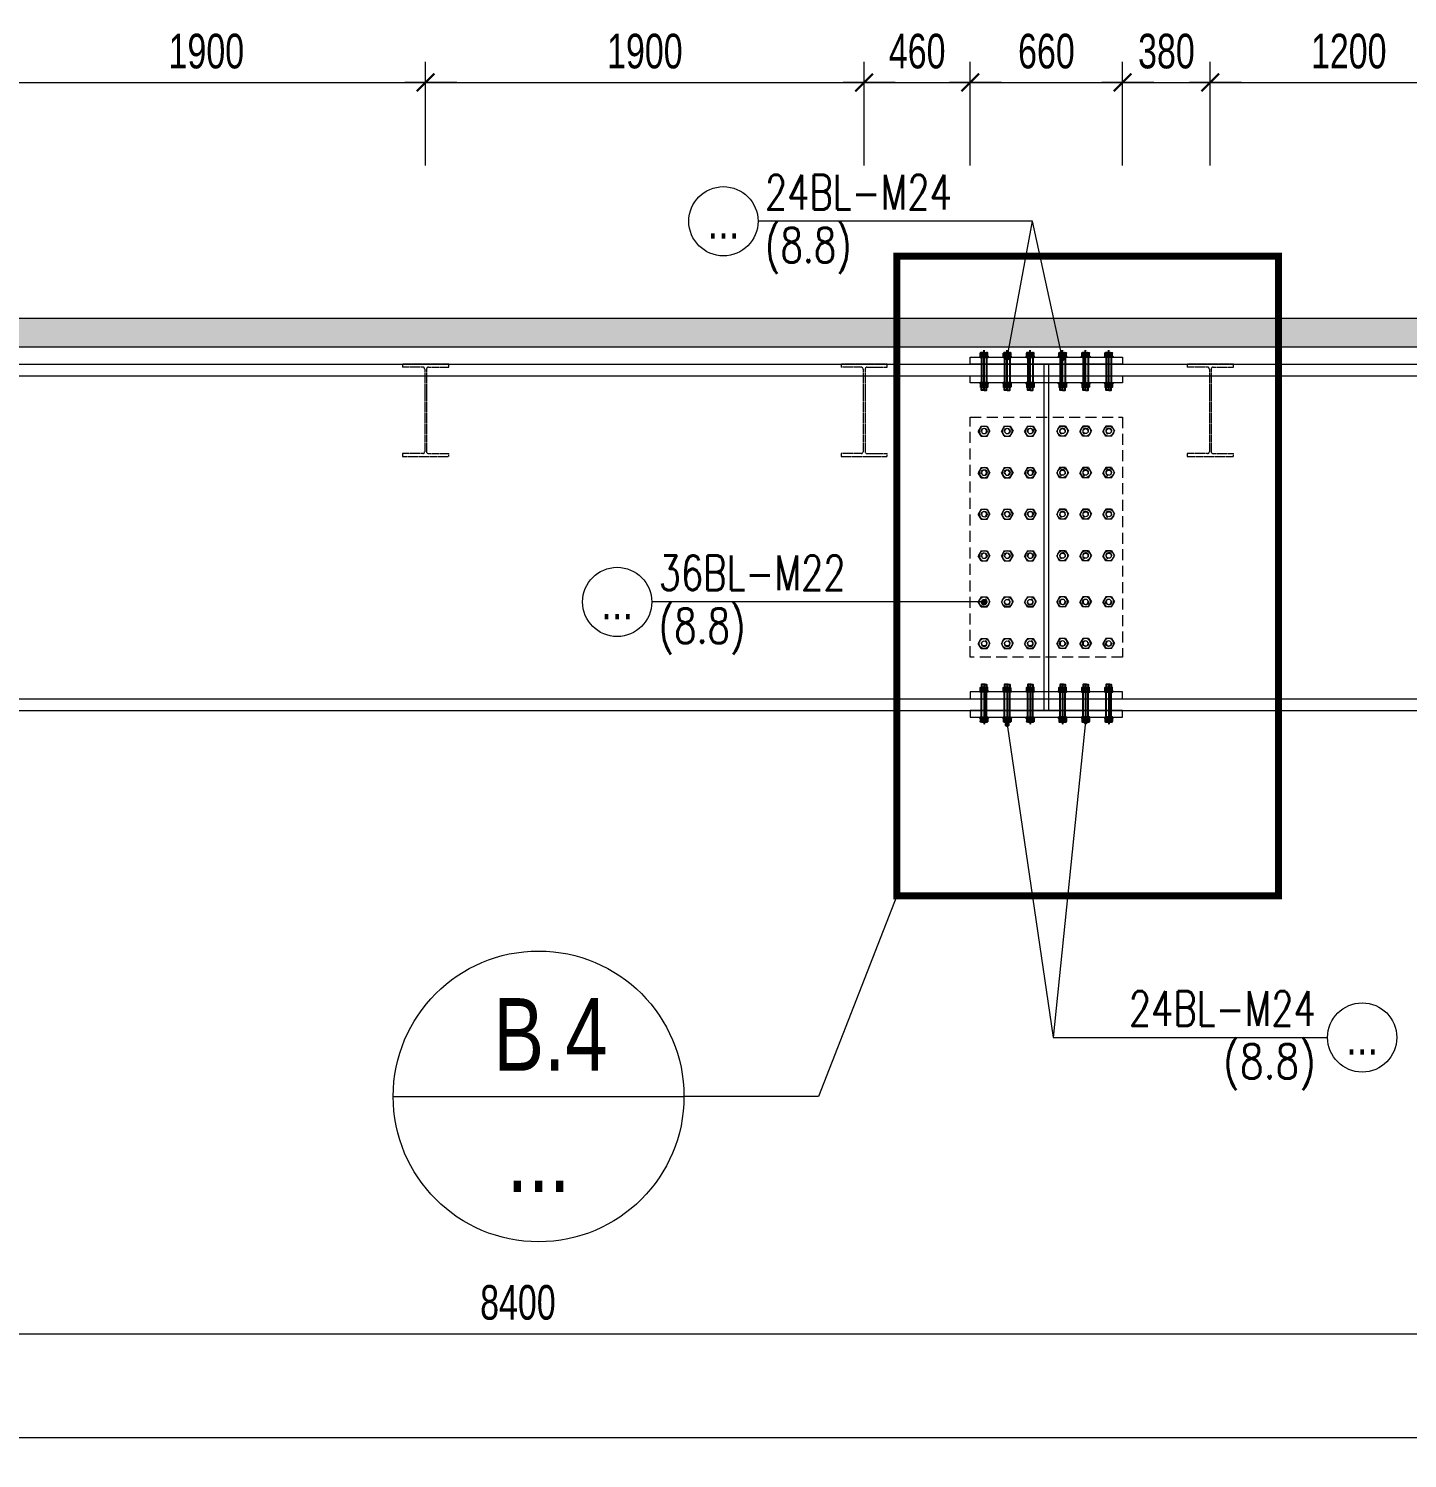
# Model space of a CAD drawing. Header units: millimetres. Extents: x 84463 to 294191, y -61495 to 44118.
# Drawn here: x 209916 to 215890, y -19351 to -13156 of the extents above; entities that cross this region are included whole.
import ezdxf
from ezdxf.enums import TextEntityAlignment as Align

# ---------------------------------------------------------------- set-up
doc = ezdxf.new("R2010")
doc.units = ezdxf.units.MM
doc.linetypes.add('CENTER2', pattern=[1.125, 0.75, -0.125, 0.125, -0.125])
doc.linetypes.add('HIDDEN2', pattern=[4.762499999999999, 3.175, -1.5875])
doc.layers.add('BOLTS', color=9, linetype='Continuous')
for name, color, linetype, lineweight in [('NDC_S-ANNO', 7, 'Continuous', 20), ('NDC_S-BEAM-NAME-VERT', 7, 'Continuous', 20), ('NDC_S-BEAM-STEL', 30, 'HIDDEN2', 18), ('NDC_S-DIMS', 1, 'Continuous', 15), ('NDC_S-HIDN', 8, 'HIDDEN2', 13), ('NDC_S-HTCH-MAT', 8, 'Continuous', 15), ('NDC_S-SLAB', 2, 'Continuous', 20), ('NDC_S-TEXT-SYMB', 7, 'Continuous', 20), ('NDC_S_ANNO', 7, 'Continuous', 20), ('NDC_S_AXIS', 5, 'CENTER2', 13), ('NDC_S_CONTINUOUS', 3, 'Continuous', 20), ('NDC_S_DIM', 1, 'Continuous', 15), ('NDC_S_VN TEXT', 7, 'Continuous', 20)]:
    doc.layers.add(name, color=color, linetype=linetype, lineweight=lineweight)
doc.styles.add('ARIAL', font='arial.ttf', dxfattribs={"width": 0.8})
doc.styles.add('NDC_ANNO', font='', dxfattribs={"width": 0.8})
doc.styles.add('NDC_DIM', font='', dxfattribs={"width": 0.75})
doc.styles.add('NDC_EN TXT', font='romans.shx', dxfattribs={"width": 0.8})
doc.styles.get('NDC_ANNO').set_extended_font_data('Dotum')
doc.styles.get('NDC_DIM').set_extended_font_data('Dotum')
doc.dimstyles.new('NDC_dim_60', dxfattribs={"dimscale": 60, "dimtxt": 2.5, "dimasz": 1.5, "dimexe": 1.5, "dimexo": 2.5, "dimgap": 1, "dimtad": 1, "dimdec": 0, "dimrnd": 0.001, "dimzin": 0, "dimdsep": 46, "dimtxsty": 'NDC_DIM', "dimblk": 'DIMMARK', "dimcen": 0, "dimdle": 1.2, "dimclrd": 256, "dimclre": 256, "dimclrt": 3, "dimadec": 0, "dimazin": 0, "dimtfac": 1, "dimtdec": 0, "dimtix": 1, "dimtofl": 0, "dimtmove": 2, "dimatfit": 3, "dimfxl": 6, "dimfxlon": 1, "dimtolj": 1, "dimtzin": 0, "dimlwd": -1, "dimlwe": -1, "dimarcsym": 0})

# ---------------------------------------------------------------- blocks, each defined once
blk = doc.blocks.new('DIMMARK')
at = {"layer": 'NDC_S_DIM', "color": 1}
blk.add_line((-1.5, 0), (1, 0), dxfattribs=at)
at = {"layer": 'NDC_S_DIM', "color": 2, "const_width": 0.1}
blk.add_lwpolyline([(-0.4242640687119285, -0.4242640687119285), (0.4242640687119285, 0.4242640687119285)], dxfattribs=at)
blk = doc.blocks.new('*D383')
at = {"layer": 'Defpoints', "color": 0, "transparency": 16777216}
for p in [(207836.204028971, -18050.2405760814), (216236.1580600715, -18050.2405760814), (216236.1580600715, -18810.93172353373)]:
    blk.add_point(p, dxfattribs=at)
at = {"layer": 'NDC_S-DIMS', "transparency": 16777216}
for p, q in [((207836.204028971, -18450.93172353373), (207836.204028971, -18900.93172353373)), ((216236.1580600715, -18450.93172353373), (216236.1580600715, -18900.93172353373)), ((207926.204028971, -18810.93172353373), (216146.1580600715, -18810.93172353373))]:
    blk.add_line(p, q, dxfattribs=at)
at = {"layer": 'NDC_S-DIMS', "transparency": 16777216, "xscale": 90, "yscale": 90, "zscale": 90, "rotation": 180}
blk.add_blockref('DIMMARK', (207836.204028971, -18810.93172353373), dxfattribs=at)
at = {"layer": 'NDC_S-DIMS', "transparency": 16777216, "xscale": 90, "yscale": 90, "zscale": 90}
blk.add_blockref('DIMMARK', (216236.1580600715, -18810.93172353373), dxfattribs=at)
at = {"layer": 'NDC_S-DIMS', "color": 3, "transparency": 16777216, "insert": (212036.1810445213, -18675.829959626), "char_height": 150, "attachment_point": 5, "style": 'NDC_DIM'}
blk.add_mtext('\\A1;8400', dxfattribs=at)
blk = doc.blocks.new('*D386')
at = {"layer": 'Defpoints', "color": 0, "transparency": 16777216}
for p in [(189536.204028971, -18050.2405760814), (217236.1580600715, -18050.2405760814), (217236.1580600715, -19260.93172353373)]:
    blk.add_point(p, dxfattribs=at)
at = {"layer": 'NDC_S-DIMS', "transparency": 16777216}
for p, q in [((189536.204028971, -18900.93172353373), (189536.204028971, -19350.93172353373)), ((217236.1580600715, -18900.93172353373), (217236.1580600715, -19350.93172353373)), ((189626.204028971, -19260.93172353373), (217146.1580600715, -19260.93172353373))]:
    blk.add_line(p, q, dxfattribs=at)
at = {"layer": 'NDC_S-DIMS', "transparency": 16777216, "xscale": 90, "yscale": 90, "zscale": 90, "rotation": 180}
blk.add_blockref('DIMMARK', (189536.204028971, -19260.93172353373), dxfattribs=at)
at = {"layer": 'NDC_S-DIMS', "transparency": 16777216, "xscale": 90, "yscale": 90, "zscale": 90}
blk.add_blockref('DIMMARK', (217236.1580600715, -19260.93172353373), dxfattribs=at)
at = {"layer": 'NDC_S-DIMS', "color": 3, "transparency": 16777216, "insert": (203386.1810445213, -19125.829959626), "char_height": 150, "attachment_point": 5, "style": 'NDC_DIM'}
blk.add_mtext('\\A1;27700', dxfattribs=at)
blk = doc.blocks.new('MARK4')
at = {"layer": 'NDC_S_ANNO'}
blk.add_line((-5, 0), (5, 0), dxfattribs=at)
blk.add_circle((0, 0), 5, dxfattribs=at)
blk = doc.blocks.new('*D358')
at = {"layer": 'Defpoints', "color": 0, "transparency": 16777216}
for p in [(211636.2040290047, -13389.27506654527), (209736.2040290064, -13941.50779606106), (211636.2040290047, -13941.50779606106)]:
    blk.add_point(p, dxfattribs=at)
at = {"layer": 'NDC_S-DIMS', "transparency": 16777216}
for p, q in [((209736.2040290064, -13749.27506654527), (209736.2040290064, -13299.27506654527)), ((211636.2040290047, -13749.27506654527), (211636.2040290047, -13299.27506654527)), ((209826.2040290064, -13389.27506654527), (211546.2040290047, -13389.27506654527))]:
    blk.add_line(p, q, dxfattribs=at)
at = {"layer": 'NDC_S-DIMS', "transparency": 16777216, "xscale": 90, "yscale": 90, "zscale": 90, "rotation": 180}
blk.add_blockref('DIMMARK', (209736.2040290064, -13389.27506654527), dxfattribs=at)
at = {"layer": 'NDC_S-DIMS', "transparency": 16777216, "xscale": 90, "yscale": 90, "zscale": 90}
blk.add_blockref('DIMMARK', (211636.2040290047, -13389.27506654527), dxfattribs=at)
at = {"layer": 'NDC_S-DIMS', "color": 3, "transparency": 16777216, "insert": (210686.2040290055, -13254.17330263754), "char_height": 150, "attachment_point": 5, "style": 'NDC_DIM'}
blk.add_mtext('\\A1;1900', dxfattribs=at)
blk = doc.blocks.new('*D359')
at = {"layer": 'Defpoints', "color": 0, "transparency": 16777216}
for p in [(213536.2040290089, -13389.27506654527), (211636.2040290047, -13941.50779606106), (213536.2040290089, -13941.50779606106)]:
    blk.add_point(p, dxfattribs=at)
at = {"layer": 'NDC_S-DIMS', "transparency": 16777216}
for p, q in [((211636.2040290047, -13749.27506654527), (211636.2040290047, -13299.27506654527)), ((213536.2040290089, -13749.27506654527), (213536.2040290089, -13299.27506654527)), ((211726.2040290047, -13389.27506654527), (213446.2040290089, -13389.27506654527))]:
    blk.add_line(p, q, dxfattribs=at)
at = {"layer": 'NDC_S-DIMS', "transparency": 16777216, "xscale": 90, "yscale": 90, "zscale": 90, "rotation": 180}
blk.add_blockref('DIMMARK', (211636.2040290047, -13389.27506654527), dxfattribs=at)
at = {"layer": 'NDC_S-DIMS', "transparency": 16777216, "xscale": 90, "yscale": 90, "zscale": 90}
blk.add_blockref('DIMMARK', (213536.2040290089, -13389.27506654527), dxfattribs=at)
at = {"layer": 'NDC_S-DIMS', "color": 3, "transparency": 16777216, "insert": (212586.2040290068, -13254.17330263754), "char_height": 150, "attachment_point": 5, "style": 'NDC_DIM'}
blk.add_mtext('\\A1;1900', dxfattribs=at)
blk = doc.blocks.new('*D360')
at = {"layer": 'Defpoints', "color": 0, "transparency": 16777216}
for p in [(213996.1580600715, -13389.27506654527), (213536.2040290089, -13941.50779606106), (213996.1580600715, -13941.50779606106)]:
    blk.add_point(p, dxfattribs=at)
at = {"layer": 'NDC_S-DIMS', "transparency": 16777216}
for p, q in [((213536.2040290089, -13749.27506654527), (213536.2040290089, -13299.27506654527)), ((213996.1580600715, -13749.27506654527), (213996.1580600715, -13299.27506654527)), ((213626.2040290089, -13389.27506654527), (213906.1580600715, -13389.27506654527))]:
    blk.add_line(p, q, dxfattribs=at)
at = {"layer": 'NDC_S-DIMS', "transparency": 16777216, "xscale": 90, "yscale": 90, "zscale": 90, "rotation": 180}
blk.add_blockref('DIMMARK', (213536.2040290089, -13389.27506654527), dxfattribs=at)
at = {"layer": 'NDC_S-DIMS', "transparency": 16777216, "xscale": 90, "yscale": 90, "zscale": 90}
blk.add_blockref('DIMMARK', (213996.1580600715, -13389.27506654527), dxfattribs=at)
at = {"layer": 'NDC_S-DIMS', "color": 3, "transparency": 16777216, "insert": (213766.1810445402, -13254.17330263754), "char_height": 150, "attachment_point": 5, "style": 'NDC_DIM'}
blk.add_mtext('\\A1;460', dxfattribs=at)
blk = doc.blocks.new('*D361')
at = {"layer": 'Defpoints', "color": 0, "transparency": 16777216}
for p in [(214656.1580600715, -13389.27506654527), (213996.1580600715, -13941.50779606106), (214656.1580600715, -13941.50779606106)]:
    blk.add_point(p, dxfattribs=at)
at = {"layer": 'NDC_S-DIMS', "transparency": 16777216}
for p, q in [((213996.1580600715, -13749.27506654527), (213996.1580600715, -13299.27506654527)), ((214656.1580600715, -13749.27506654527), (214656.1580600715, -13299.27506654527)), ((214086.1580600715, -13389.27506654527), (214566.1580600715, -13389.27506654527))]:
    blk.add_line(p, q, dxfattribs=at)
at = {"layer": 'NDC_S-DIMS', "transparency": 16777216, "xscale": 90, "yscale": 90, "zscale": 90, "rotation": 180}
blk.add_blockref('DIMMARK', (213996.1580600715, -13389.27506654527), dxfattribs=at)
at = {"layer": 'NDC_S-DIMS', "transparency": 16777216, "xscale": 90, "yscale": 90, "zscale": 90}
blk.add_blockref('DIMMARK', (214656.1580600715, -13389.27506654527), dxfattribs=at)
at = {"layer": 'NDC_S-DIMS', "color": 3, "transparency": 16777216, "insert": (214326.1580600715, -13254.17330263754), "char_height": 150, "attachment_point": 5, "style": 'NDC_DIM'}
blk.add_mtext('\\A1;660', dxfattribs=at)
blk = doc.blocks.new('*D362')
at = {"layer": 'Defpoints', "color": 0, "transparency": 16777216}
for p in [(215036.2040292032, -13389.27506654527), (214656.1580600715, -13941.50779606106), (215036.2040292032, -13941.50779606106)]:
    blk.add_point(p, dxfattribs=at)
at = {"layer": 'NDC_S-DIMS', "transparency": 16777216}
for p, q in [((214656.1580600715, -13749.27506654527), (214656.1580600715, -13299.27506654527)), ((215036.2040292032, -13749.27506654527), (215036.2040292032, -13299.27506654527)), ((214746.1580600715, -13389.27506654527), (214946.2040292032, -13389.27506654527))]:
    blk.add_line(p, q, dxfattribs=at)
at = {"layer": 'NDC_S-DIMS', "transparency": 16777216, "xscale": 90, "yscale": 90, "zscale": 90, "rotation": 180}
blk.add_blockref('DIMMARK', (214656.1580600715, -13389.27506654527), dxfattribs=at)
at = {"layer": 'NDC_S-DIMS', "transparency": 16777216, "xscale": 90, "yscale": 90, "zscale": 90}
blk.add_blockref('DIMMARK', (215036.2040292032, -13389.27506654527), dxfattribs=at)
at = {"layer": 'NDC_S-DIMS', "color": 3, "transparency": 16777216, "insert": (214846.1810446374, -13254.17330263754), "char_height": 150, "attachment_point": 5, "style": 'NDC_DIM'}
blk.add_mtext('\\A1;380', dxfattribs=at)
blk = doc.blocks.new('*D363')
at = {"layer": 'Defpoints', "color": 0, "transparency": 16777216}
for p in [(216236.1580600715, -13389.27506654527), (215036.2040292032, -13941.50779606106), (216236.1580600715, -13941.50779606106)]:
    blk.add_point(p, dxfattribs=at)
at = {"layer": 'NDC_S-DIMS', "transparency": 16777216}
for p, q in [((215036.2040292032, -13749.27506654527), (215036.2040292032, -13299.27506654527)), ((216236.1580600715, -13749.27506654527), (216236.1580600715, -13299.27506654527)), ((215126.2040292032, -13389.27506654527), (216146.1580600715, -13389.27506654527))]:
    blk.add_line(p, q, dxfattribs=at)
at = {"layer": 'NDC_S-DIMS', "transparency": 16777216, "xscale": 90, "yscale": 90, "zscale": 90, "rotation": 180}
blk.add_blockref('DIMMARK', (215036.2040292032, -13389.27506654527), dxfattribs=at)
at = {"layer": 'NDC_S-DIMS', "transparency": 16777216, "xscale": 90, "yscale": 90, "zscale": 90}
blk.add_blockref('DIMMARK', (216236.1580600715, -13389.27506654527), dxfattribs=at)
at = {"layer": 'NDC_S-DIMS', "color": 3, "transparency": 16777216, "insert": (215636.1810446374, -13254.17330263754), "char_height": 150, "attachment_point": 5, "style": 'NDC_DIM'}
blk.add_mtext('\\A1;1200', dxfattribs=at)
blk = doc.blocks.new('*U103')
blk.add_circle((2.5, 0), 2.5)
at = {"layer": 'NDC_S_VN TEXT', "color": 3, "style": 'NDC_EN TXT'}
for tag, width, p in [('DK2', 0.75, (-0.85, 0.8455043070534884)), ('KC2', 0.8, (-0.85, -2.972544307831413))]:
    blk.add_attdef(tag, text='', height=2.5, dxfattribs=dict(at, width=width)).set_placement(p, align=Align.RIGHT)
at = {"layer": 'NDC_S_VN TEXT', "color": 7, "style": 'ARIAL', "width": 0.8}
blk.add_attdef('SH3', text='', height=2.5, dxfattribs=at).set_placement((2.5, 0), align=Align.MIDDLE)
blk = doc.blocks.new('*U107')
blk.add_circle((-2.5, 0), 2.5)
at = {"layer": 'NDC_S_VN TEXT', "color": 3, "style": 'NDC_EN TXT', "width": 0.75}
for tag, p in [('DK1', (0.5, 0.8455043070534884)), ('KC1', (0.5, -2.972544307831413))]:
    blk.add_attdef(tag, p, '', height=2.5, dxfattribs=at)
at = {"layer": 'NDC_S_VN TEXT', "color": 7, "style": 'ARIAL', "width": 0.8}
blk.add_attdef('SH2', text='', height=2.5, dxfattribs=at).set_placement((-2.5, 0), align=Align.MIDDLE)
blk = doc.blocks.new('*U6049')
for p, q in [((88, 387), (-1.13686837721616e-13, 386.9999999999999)), ((96, 379), (96, 21.00000114960898)), ((104, 378.9999962593825), (104, 21)), ((112, 387), (200, 387)), ((88, 13), (0, 12.99999999999998)), ((112, 13), (200, 13.00000000000001))]:
    blk.add_line(p, q)
for points in [[(200, 387), (199.9999999999999, 400), (-1.224646799147353e-13, 400), (-1.184845778175064e-13, 386.9999999999999)], [(-3.980102097228892e-15, 12.99999999999998), (0, 0), (200, 0), (200, 13.00000000000001)]]:
    blk.add_lwpolyline(points)
for centre, start, end in [((88, 379), 360, 450), ((112, 379), 89.9999999999999, 180.0000267901994), ((88, 21), 270, 360.000008233468), ((112, 21), 180, 270)]:
    blk.add_arc(centre, 7.999999999999999, start, end)
blk = doc.blocks.new('*U6047')
for p, q in [((88, 387), (-1.13686837721616e-13, 386.9999999999999)), ((96, 379), (96, 21.00000114960898)), ((104, 378.9999962593825), (104, 21)), ((112, 387), (200, 387)), ((88, 13), (0, 12.99999999999998)), ((112, 13), (200, 13.00000000000001))]:
    blk.add_line(p, q)
for points in [[(200, 387), (199.9999999999999, 400), (-1.224646799147353e-13, 400), (-1.184845778175064e-13, 386.9999999999999)], [(-3.980102097228892e-15, 12.99999999999998), (0, 0), (200, 0), (200, 13.00000000000001)]]:
    blk.add_lwpolyline(points)
for centre, start, end in [((88, 379), 360, 450), ((112, 379), 89.9999999999999, 180.0000267901994), ((88, 21), 270, 360.000008233468), ((112, 21), 180, 270)]:
    blk.add_arc(centre, 7.999999999999999, start, end)
blk = doc.blocks.new('*U6045')
for p, q in [((88, 387), (-1.13686837721616e-13, 386.9999999999999)), ((96, 379), (96, 21.00000114960898)), ((104, 378.9999962593825), (104, 21)), ((112, 387), (200, 387)), ((88, 13), (0, 12.99999999999998)), ((112, 13), (200, 13.00000000000001))]:
    blk.add_line(p, q)
for points in [[(200, 387), (199.9999999999999, 400), (-1.224646799147353e-13, 400), (-1.184845778175064e-13, 386.9999999999999)], [(-3.980102097228892e-15, 12.99999999999998), (0, 0), (200, 0), (200, 13.00000000000001)]]:
    blk.add_lwpolyline(points)
for centre, start, end in [((88, 379), 360, 450), ((112, 379), 89.9999999999999, 180.0000267901994), ((88, 21), 270, 360.000008233468), ((112, 21), 180, 270)]:
    blk.add_arc(centre, 7.999999999999999, start, end)
blk = doc.blocks.new('*U102')
at = {"color": 0, "linetype": 'Continuous'}
for p, q in [((-8.5, 4.907476699999997), (0, 9.814954250000003)), ((-8.5, -4.907476699999997), (-8.5, 4.907476699999997)), ((8.500000000000028, 4.907476699999997), (0, 9.814954250000003)), ((8.49999999999997, -4.907476700000005), (8.500000000000028, 4.907476699999997)), ((-8.5, -4.907476699999997), (0, -9.814954249999996)), ((8.49999999999997, -4.907476700000005), (0, -9.814954249999996))]:
    blk.add_line(p, q, dxfattribs=at)
for radius in [8.5, 4.25]:
    blk.add_circle((0, 0), radius, dxfattribs=at)
blk.add_arc((0, 0), 5, 250, 160, dxfattribs=at)
blk = doc.blocks.new('*U6081')
at = {"layer": 'BOLTS'}
h = blk.add_hatch(dxfattribs=at)
h.set_pattern_fill('ANSI31', color=8, scale=1.759999999590216, angle=29.99999999999772, style=0)
h.set_pattern_definition([(164.9999999999989, (-5859.72522642659, 9347.42107000927), (-0.05694018990930156, -0.212503681734116), [])])
edge = h.paths.add_edge_path()
edge.add_line((-9.173571868996882, 20.06491036493959), (-9.193253598070521, 20.06491036493959))
edge.add_ellipse((-10.90216273221239, 19.88125000109418), major_axis=(-1.215339779247158, 1.215339779247157), ratio=0.9999999999910838, start_angle=231.1341633368771, end_angle=305.0818605633899)
edge.add_line((-10.60612356479331, 21.57431301509191), (-10.60612356479331, 21.59999999982524))
edge.add_line((-10.60612356479331, 21.59999999982525), (-7.707330890523084, 21.59999999982525))
edge.add_line((-7.707330890523085, 21.59999999982525), (-7.703802395040917, 21.58328225134597))
edge.add_ellipse((-7.464662734855015, 19.88125000108981), major_axis=(-1.215339779241603, 1.215339779241601), ratio=0.9999999999945208, start_angle=-37.00215804676308, end_angle=38.86583666338118)
h = blk.add_hatch(dxfattribs=at)
h.set_pattern_fill('ANSI31', color=8, scale=1.759999999590216, angle=29.99999999999772, style=0)
h.set_pattern_definition([(195.0000000000101, (-5859.725226425087, -9373.821070009835), (-0.05694018990933493, 0.2125036817341072), [])])
edge = h.paths.add_edge_path()
edge.add_line((-9.173571868927032, 6.335089634715303), (-9.19325359807052, 6.335089634715303))
edge.add_ellipse((-10.90216273226477, 6.518749998530152), major_axis=(-1.215339779274453, 1.215339779274452), ratio=0.9999999999998052, start_angle=144.9181394378592, end_angle=218.8658366645775, ccw=False)
edge.add_line((-10.60612356479331, 4.825686984497486), (-10.60612356479331, 4.799999999829641))
edge.add_line((-10.60612356479331, 4.799999999829643), (-7.707330890523084, 4.799999999829643))
edge.add_line((-7.707330890523085, 4.799999999829643), (-7.703802395040917, 4.816717748239071))
edge.add_ellipse((-7.464662734785166, 6.518749998486497), major_axis=(-1.21533977924425, 1.215339779244249), ratio=0.999999999987745, start_angle=51.134163334510674, end_angle=127.00215804390811, ccw=False)
h = blk.add_hatch(dxfattribs=at)
h.set_pattern_fill('ANSI31', color=8, scale=1.759999999590216, angle=29.99999999999772, style=0)
h.set_pattern_definition([(14.99999999998635, (5859.725226429016, 9347.421070007764), (0.05694018990924696, -0.2125036817341307), [])])
edge = h.paths.add_edge_path()
edge.add_line((9.173571869016628, 20.06491036494173), (9.193253598090262, 20.06491036494173))
edge.add_ellipse((10.90216273223217, 19.88125000109677), major_axis=(1.215339779246847, 1.215339779247469), ratio=0.9999999999910841, start_angle=54.91813943661009, end_angle=128.8658366631229, ccw=False)
edge.add_line((10.60612356481265, 21.57431301509443), (10.60612356481264, 21.59999999982774))
edge.add_line((10.60612356481265, 21.59999999982774), (7.707330890542426, 21.59999999982699))
edge.add_line((7.707330890542427, 21.59999999982701), (7.703802395060261, 21.58328225134774))
edge.add_ellipse((7.464662734874796, 19.88125000109151), major_axis=(1.215339779241292, 1.215339779241912), ratio=0.9999999999945207, start_angle=321.1341633366188, end_angle=397.0021580467631, ccw=False)
h = blk.add_hatch(dxfattribs=at)
h.set_pattern_fill('ANSI31', color=8, scale=1.759999999590216, angle=29.99999999999772, style=0)
h.set_pattern_definition([(344.999999999975, (5859.725226422708, -9373.82107001134), (0.05694018990938953, 0.2125036817340927), [])])
edge = h.paths.add_edge_path()
edge.add_line((9.173571868950292, 6.33508963471744), (9.19325359809378, 6.335089634717442))
edge.add_ellipse((10.902162732288, 6.518749998532732), major_axis=(1.215339779274142, 1.215339779274763), ratio=0.9999999999998052, start_angle=141.1341633354225, end_angle=215.0818605621408)
edge.add_line((10.60612356481694, 4.825686984499997), (10.60612356481695, 4.799999999832151))
edge.add_line((10.60612356481698, 4.79999999983215), (7.707330890546757, 4.799999999831404))
edge.add_line((7.707330890546722, 4.799999999831403), (7.703802395064548, 4.81671774824083))
edge.add_ellipse((7.464662734808393, 6.518749998488197), major_axis=(1.21533977924394, 1.215339779244561), ratio=0.999999999987745, start_angle=232.9978419560919, end_angle=308.8658366654893)
h = blk.add_hatch(dxfattribs=at)
h.set_pattern_fill('ANSI31', color=8, scale=1.759999999590216, angle=29.99999999999772, style=0)
h.set_pattern_definition([(164.9999999999989, (-5859.725226426525, 9285.821070012731), (-0.05694018990930156, -0.212503681734116), [])])
edge = h.paths.add_edge_path()
edge.add_line((-9.17357186888056, -126.3350896385692), (-9.193253598076431, -126.3350896385692))
edge.add_ellipse((-10.90216273225323, -126.5187500023971), major_axis=(-1.215339779271702, 1.2153397792717), ratio=0.9999999999837346, start_angle=231.1341633365243, end_angle=305.0818605627187)
edge.add_line((-10.60612356481669, -124.8256869883819), (-10.60612356481669, -124.800000003714))
edge.add_line((-10.60612356481669, -124.800000003714), (-7.707330890529, -124.800000003714))
edge.add_line((-7.707330890528999, -124.800000003714), (-7.70380239497698, -124.8167177521235))
edge.add_ellipse((-7.464662734756157, -126.5187500023534), major_axis=(-1.215339779222552, 1.21533977922255), ratio=0.9999999999976855, start_angle=-37.00215804538128, end_angle=38.86583666540084)
h = blk.add_hatch(dxfattribs=at)
h.set_pattern_fill('ANSI31', color=8, scale=1.759999999590216, angle=29.99999999999772, style=0)
h.set_pattern_definition([(14.99999999998633, (5859.725226428974, 9285.821070011225), (0.05694018990924696, -0.2125036817341306), [])])
edge = h.paths.add_edge_path()
edge.add_line((9.173571868923407, -126.3350896385668), (9.19325359811928, -126.3350896385668))
edge.add_ellipse((10.9021627322961, -126.5187500023943), major_axis=(1.215339779271389, 1.215339779272012), ratio=0.9999999999837346, start_angle=54.9181394372813, end_angle=128.8658366634757, ccw=False)
edge.add_line((10.60612356485912, -124.8256869883792), (10.60612356485911, -124.8000000037113))
edge.add_line((10.60612356485912, -124.8000000037113), (7.707330890571428, -124.800000003712))
edge.add_line((7.707330890571432, -124.8000000037121), (7.70380239501942, -124.8167177521215))
edge.add_ellipse((7.464662734799033, -126.5187500023516), major_axis=(1.215339779222241, 1.215339779222863), ratio=0.9999999999976855, start_angle=321.1341633345992, end_angle=397.0021580453813, ccw=False)
h = blk.add_hatch(dxfattribs=at)
h.set_pattern_fill('ANSI31', color=8, scale=1.759999999590216, angle=29.99999999999772, style=0)
h.set_pattern_definition([(195.0000000000101, (-5859.725226425043, -9435.42107000629), (-0.05694018990933493, 0.2125036817341071), [])])
edge = h.paths.add_edge_path()
edge.add_line((-9.17357186888056, -140.064910368787), (-9.193253598076431, -140.064910368787))
edge.add_ellipse((-10.90216273228815, -139.8812500049766), major_axis=(-1.215339779283451, 1.215339779283449), ratio=0.9999999999789526, start_angle=144.9181394372973, end_angle=218.8658366653059, ccw=False)
edge.add_line((-10.60612356481669, -141.5743130190092), (-10.60612356481669, -141.6000000036771))
edge.add_line((-10.60612356481669, -141.6000000036771), (-7.707330890459157, -141.6000000036771))
edge.add_line((-7.707330890459156, -141.6000000036771), (-7.703802394907136, -141.5832822552676))
edge.add_ellipse((-7.464662734686307, -139.8812500049722), major_axis=(-1.215339779273373, 1.215339779273372), ratio=0.9999999999956747, start_angle=51.13416333554932, end_angle=127.00215804550211, ccw=False)
h = blk.add_hatch(dxfattribs=at)
h.set_pattern_fill('ANSI31', color=8, scale=1.759999999590216, angle=29.99999999999772, style=0)
h.set_pattern_definition([(344.999999999975, (5859.725226422683, -9435.421070007797), (0.05694018990938953, 0.2125036817340925), [])])
edge = h.paths.add_edge_path()
edge.add_line((9.173571868926917, -140.0649103687847), (9.193253598122789, -140.0649103687847))
edge.add_ellipse((10.90216273233447, -139.8812500049738), major_axis=(1.215339779283141, 1.215339779283759), ratio=0.9999999999789521, start_angle=141.1341633346941, end_angle=215.0818605627027)
edge.add_line((10.60612356486342, -141.5743130190065), (10.60612356486343, -141.6000000036744))
edge.add_line((10.60612356486346, -141.6000000036744), (7.707330890505919, -141.6000000036751))
edge.add_line((7.707330890505882, -141.6000000036751), (7.703802394953859, -141.5832822552657))
edge.add_ellipse((7.464662734732594, -139.8812500049702), major_axis=(1.215339779273062, 1.215339779273682), ratio=0.9999999999956747, start_angle=232.9978419544979, end_angle=308.8658366644507)
at = {"layer": 'BOLTS', "color": 8}
for p, q in [((-16.8000000000001, 6.518749999246119), (-16.8000000000001, 19.88125000041319)), ((-1.3644e-13, 21.59999999982966), (-15.08125000196697, 21.59999999982966)), ((-9.183412733498777, 6.518749999246119), (-9.183412733568625, 19.88125000041319)), ((2.8308e-12, 21.59999999982966), (15.0812500019697, 21.59999999983353)), ((9.183412733522005, 6.518749999248261), (9.183412733588408, 19.88125000041532)), ((16.80000000000668, 6.518749999250435), (16.80000000000327, 19.8812500004175)), ((-9.183412733452302, -139.8812500042956), (-9.183412733592, -126.5187500030564)), ((9.183412733498628, -139.8812500042933), (9.183412733634881, -126.518750003054)), ((1.17836400052405e-11, -141.6000000036728), (-15.08125000130766, -141.6000000036586)), ((3.49416000052405e-11, -141.6000000036728), (15.08125000135441, -141.6000000036547))]:
    blk.add_line(p, q, dxfattribs=at)
at = {"layer": 'BOLTS', "color": 8, "linetype": 'CENTER2'}
blk.add_line((1.18518000052405e-11, -159.1472132153336), (-1.7052e-13, 33.5378767967198), dxfattribs=at)
at = {"layer": 'BOLTS', "color": 3, "linetype": 'HIDDEN2'}
for p, q in [((-11.99999999998909, -1.7040624e-10), (-11.99999999999501, -120.0000000036792)), ((12.0000000000109, -1.7040624e-10), (12.000000000005, -120.0000000036792))]:
    blk.add_line(p, q, dxfattribs=at)
at = {"layer": 'BOLTS', "color": 3}
for points in [[(1.3644e-13, 4.800000000001537), (-17.48125000044782, 4.799999999999295, 0.4142135623730953), (-19.19999999999963, 3.081250000268507), (-19.2000000000001, 1.718749999581655, 0.4142135623730951), (-17.4812500004483, -7.030799999999994e-13), (1.7052e-13, 1.53936e-12), (17.4812500004486, -7.030799999999994e-13, 0.4142135623730951), (19.20000000000041, 1.718749999581655), (19.19999999999989, 3.081250000268507, 0.4142135623730953), (17.4812500004481, 4.799999999999295)], [(1.16812800052405e-11, -119.9999999999998), (-17.48125000043628, -120.0000000000021, 0.4142135623730953), (-19.19999999998809, -121.7187499997328), (-19.19999999998855, -123.0812500004197, 0.4142135623730951), (-17.48125000043676, -124.800000000002), (1.17153600052405e-11, -124.7999999999998), (17.48125000046014, -124.800000000002, 0.4142135623730951), (19.20000000001195, -123.0812500004197), (19.20000000001143, -121.7187499997328, 0.4142135623730953), (17.48125000045964, -120.0000000000021)]]:
    blk.add_lwpolyline(points, format="xyb", close=True, dxfattribs=at)
at = {"layer": 'BOLTS', "color": 8}
for points in [[(-15.08125000202497, -124.8000000036584, 0.4142135623730953), (-16.79999999998825, -126.5187500030564), (-16.79999999998825, -139.8812500042607, 0.4142135623730955), (-15.08125000202497, -141.6000000036586)], [(15.08125000206741, -124.8000000036545, -0.4142135623730953), (16.80000000003111, -126.518750003052), (16.80000000003456, -139.8812500042563, -0.4142135623730955), (15.08125000207173, -141.6000000036547)]]:
    blk.add_lwpolyline(points, format="xyb", dxfattribs=at)
blk.add_lwpolyline([(-15.08125012143565, -124.8000000036584), (1.17153600052405e-11, -124.8000000036584)], dxfattribs=at)
at = {"layer": 'BOLTS', "color": 3}
for points in [[(-4.2068399947595e-12, -154.8000000036672), (-11.76000000000422, -154.8000000036672, -0.4142135623730955), (-12.0000000000042, -154.5600000036671), (-12.0000000000042, -141.6000000036871)], [(-4.2068399947595e-12, -154.8000000036672), (11.75999999999581, -154.8000000036672, 0.4142135623730957), (11.99999999999579, -154.5600000036671), (11.99999999999579, -141.6000000036584)]]:
    blk.add_lwpolyline(points, format="xyb", dxfattribs=at)
at = {"layer": 'BOLTS', "color": 8}
for centre, start, end in [((-15.08125000121664, 19.88125000111168), 90.00000002501285, 180.0000000250128), ((-15.08125000128649, 6.518749998547627), 179.9999999749875, 269.9999999749871), ((-10.90216273228223, 19.88125000111168), 359.9999999749871, 89.9999999749872), ((-10.90216273228223, 6.518749998547627), 270.0000000250129, 2.501286293707085e-08), ((-10.90216273228223, 6.518749998547627), 270.0000000250129, 2.501286293707085e-08), ((-7.464662734855015, 19.88125000111168), 90.00000002501285, 180.0000000250128), ((-7.464662734855015, 6.518749998547627), 179.9999999749875, 269.9999999749871), ((-7.464662734855015, 6.518749998547627), 179.9999999749875, 269.9999999749871), ((7.464662734874796, 19.88125000111338), 359.9999999750017, 89.99999997500193), ((7.464662734878243, 6.518749998549325), 270.0000000250275, 2.502746804416814e-08), ((7.464662734878243, 6.518749998549325), 270.0000000250275, 2.502746804416814e-08), ((10.90216273230202, 19.88125000111426), 90.00000002502756, 180.0000000250275), ((10.90216273230546, 6.518749998550207), 179.9999999750023, 269.9999999750017), ((10.90216273230546, 6.518749998550207), 179.9999999750023, 269.9999999750017), ((15.08125000121981, 19.88125000111555), 359.9999999750017, 89.99999997500193), ((15.08125000129307, 6.5187499985515), 270.0000000250275, 2.502746804416814e-08), ((-10.90216273223576, -126.5187500023928), 359.9999999749871, 89.9999999749872), ((-7.46466273486093, -126.5187500023579), 90.00000002501285, 180.0000000250128), ((7.464662734903807, -126.5187500023559), 359.9999999750017, 89.99999997500193), ((10.90216273227864, -126.51875000239), 90.00000002502756, 180.0000000250275), ((-10.90216273223576, -139.8812500049592), 270.0000000250129, 2.501286293707085e-08), ((-10.90216273223576, -139.8812500049592), 270.0000000250129, 2.501286293707085e-08), ((-7.46466273479108, -139.8812500049592), 179.9999999749875, 269.9999999749871), ((-7.46466273479108, -139.8812500049592), 179.9999999749875, 269.9999999749871), ((7.464662734837368, -139.8812500049572), 270.0000000250275, 2.502746804416814e-08), ((7.464662734837368, -139.8812500049572), 270.0000000250275, 2.502746804416814e-08), ((10.90216273228208, -139.8812500049564), 179.9999999750023, 269.9999999750017), ((10.90216273228208, -139.8812500049564), 179.9999999750023, 269.9999999750017)]:
    blk.add_arc(centre, 1.718749998699421, start, end, dxfattribs=at)

msp = doc.modelspace()

# ---------------------------------------------------------------- hatches: boundary and pattern name
at = {"layer": 'NDC_S-HTCH-MAT'}
h = msp.add_hatch(dxfattribs=at)
h.set_pattern_fill('BT-01', color=256, scale=30, pattern_type=2)
h.set_pattern_definition([(49.99999999999999, (50460, 16799.99999997991), (215.178054780226, -18.82564049477853), [22.5, -247.5]), (355, (50460, 16799.99999997991), (-41.6254000839, 225.6576401100035), [18, -198]), (100.4514, (50477.931504, 16798.43119797991), (173.5528145142065, 206.8318626182861), [19.122057, -210.3426336]), (46.18420000000001, (50460, 16859.99999997991), (320.1723145876933, -49.65570429870542), [33.75, -371.25]), (96.6356, (50486.6810235, 16855.86200787991), (280.398811664611, 292.2353612701325), [28.6830864, -315.5139]), (351.1842, (50460, 16859.99999997991), (280.3985835400882, 292.2355802775974), [27, -297]), (21, (50490, 16844.99999997991), (179.0721156355385, -120.7856671996016), [22.5, -247.5]), (326.0000000000001, (50490, 16844.99999997991), (72.99459957647451, 217.5450135140559), [18, -198]), (71.4514, (50504.9226699, 16834.93451817991), (252.066788574447, 96.75914901298572), [19.122057, -210.3426336]), (37.50000000000001, (50460, 16799.99999997991), (3.647956595187201, 99.86815614939344), [0, -195.6, 0, -201, 0, -198.75]), (7.499999999999999, (50460, 16799.99999997991), (78.92086123264458, 118.3235135647081), [0, -114.6, 0, -191.1, 0, -75.75]), (327.5, (50393.1, 16799.99999997991), (160.1467308517227, -6.766461520313927), [0, -75, 0, -234, 0, -310.5]), (317.5, (50363.1, 16799.99999997991), (174.9558508027159, 30.03149469969532), [0, -97.5, 0, -155.4, 0, -220.5]), (45, (50460, 16799.99999997991), (-90.15611460128481, 90.15611460128481), []), (45, (50460, 16836.74999997991), (-90.15611460128481, 90.15611460128481), [])])
h.paths.add_polyline_path([(216836.1580600715, -14409.90031742239), (189936.204028971, -14409.90031742239), (189936.204028971, -14534.90031742239), (216836.1580600715, -14534.90031742239)])

# ---------------------------------------------------------------- linework, layer by layer
at = {"layer": 'NDC_S-ANNO', "linetype": 'HIDDEN2', "ltscale": 80, "const_width": 29.99999999999999}
msp.add_lwpolyline([(215332.2769751677, -14141.5168580449), (213677.8427704949, -14141.5168580449), (213677.8427704949, -16913.90689133441), (215332.2769751677, -16913.90689133441)], close=True, dxfattribs=at)
at = {"layer": 'NDC_S-ANNO'}
msp.add_lwpolyline([(213677.8427704949, -16913.90689133441), (213338.2653761525, -17782.5860634688), (212755.7363017697, -17782.5860634688)], dxfattribs=at)
at = {"layer": 'NDC_S-HIDN', "ltscale": 15}
msp.add_lwpolyline([(213996.1580600714, -14839.90031742239), (214656.1580600714, -14839.90031742239), (214656.1580600714, -15879.90031742239), (213996.1580600714, -15879.90031742239)], close=True, dxfattribs=at)
at = {"layer": 'NDC_S-HTCH-MAT'}
msp.add_line((189936.204028971, -14534.90031742239), (216836.1580600715, -14534.90031742239), dxfattribs=at)
at = {"layer": 'NDC_S-SLAB'}
for points in [[(214656.1580600715, -14609.90031742239), (213996.1580600715, -14609.90031742239), (213996.1580600715, -14579.90031742239), (214656.1580600715, -14579.90031742239)], [(214656.1580600715, -14689.90031742239), (213996.1580600715, -14689.90031742239), (213996.1580600715, -14659.90031742239), (214656.1580600715, -14659.90031742239)], [(214656.1580600715, -16029.90031742239), (213996.1580600715, -16029.90031742239), (213996.1580600715, -16059.90031742239), (214656.1580600715, -16059.90031742239)], [(214656.1580600715, -16109.90031742239), (213996.1580600715, -16109.90031742239), (213996.1580600715, -16139.90031742239), (214656.1580600715, -16139.90031742239)]]:
    msp.add_lwpolyline(points, close=True, dxfattribs=at)
at = {"layer": 'NDC_S_AXIS', "ltscale": 1000}
msp.add_line((187949.0098780487, -14409.90031742239), (219250.3574014954, -14409.90031742239), dxfattribs=at)
at = {"layer": 'NDC_S_CONTINUOUS'}
for p, q in [((189936.204028971, -14409.90031742239), (216836.1580600715, -14409.90031742239)), ((189936.204028971, -14609.90031742239), (216836.1580600715, -14609.90031742239)), ((214316.1580600715, -16109.90031742239), (214316.1580600715, -14609.90031742239)), ((214336.1580600716, -16109.90031742239), (214336.1580600715, -14609.90031742239)), ((189936.204028971, -14659.90031742239), (216836.1580600715, -14659.90031742239)), ((192756.204028971, -16059.90031742239), (216836.1580600715, -16059.90031742239)), ((189936.204028971, -16109.90031742239), (216836.1580600715, -16109.90031742239))]:
    msp.add_line(p, q, dxfattribs=at)

# ---------------------------------------------------------------- block references
at = {"layer": 'BOLTS', "yscale": 0.9166666666666665, "zscale": 0.9166666666666665}
for p, xscale in [((214056.1580600715, -14579.90031742239), 0.9166666666666665), ((214156.1580600715, -14579.90031742239), 0.9166666666666665), ((214256.1580600715, -14579.90031742239), 0.9166666666666665), ((214396.1580600715, -14579.90031742239), -0.9166666666666665), ((214496.1580600715, -14579.90031742239), -0.9166666666666665), ((214596.1580600715, -14579.90031742239), -0.9166666666666665)]:
    msp.add_blockref('*U6081', p, dxfattribs=dict(at, xscale=xscale))
at = {"layer": 'BOLTS', "yscale": 0.9166666666666665, "zscale": 0.9166666666666665, "rotation": 180}
for p, xscale in [((214056.1580600715, -16139.90031742239), -0.9166666666666665), ((214156.1580600715, -16139.90031742239), -0.9166666666666665), ((214256.1580600715, -16139.90031742239), -0.9166666666666665), ((214396.1580600715, -16139.90031742239), 0.9166666666666665), ((214496.1580600715, -16139.90031742239), 0.9166666666666665), ((214596.1580600715, -16139.90031742239), 0.9166666666666665)]:
    msp.add_blockref('*U6081', p, dxfattribs=dict(at, xscale=xscale))
at = {"layer": 'NDC_S-ANNO', "xscale": 125.9999999999999, "yscale": 125.9999999999999, "zscale": 125.9999999999999}
msp.add_blockref('MARK4', (212125.7363017697, -17782.5860634688), dxfattribs=at)
at = {"layer": 'NDC_S-BEAM-NAME-VERT'}
for p, xscale, yscale, zscale, rotation in [((214056.1580600714, -14899.90031742239), -2.571428571428571, 2.57142857142857, 2.57142857142857, 269.9999979591636), ((214156.1580600714, -14899.90031742239), -2.571428571428571, 2.57142857142857, 2.57142857142857, 269.9999979591636), ((214256.1580600714, -14899.90031742239), -2.571428571428571, 2.57142857142857, 2.57142857142857, 269.9999979591636), ((214396.1580600714, -14899.90031742239), 2.571428571428571, 2.571428571428571, 2.571428571428571, 90.00000204083635), ((214496.1580600714, -14899.90031742239), 2.571428571428571, 2.571428571428571, 2.571428571428571, 90.00000204083635), ((214596.1580600714, -14899.90031742239), 2.571428571428571, 2.571428571428571, 2.571428571428571, 90.00000204083635), ((214056.1580600714, -15079.90031742239), -2.571428571428571, 2.57142857142857, 2.57142857142857, 269.9999979591636), ((214156.1580600714, -15079.90031742239), -2.571428571428571, 2.57142857142857, 2.57142857142857, 269.9999979591636), ((214256.1580600714, -15079.90031742239), -2.571428571428571, 2.57142857142857, 2.57142857142857, 269.9999979591636), ((214396.1580600714, -15079.90031742239), 2.571428571428571, 2.571428571428571, 2.571428571428571, 90.00000204083635), ((214496.1580600714, -15079.90031742239), 2.571428571428571, 2.571428571428571, 2.571428571428571, 90.00000204083635), ((214596.1580600714, -15079.90031742239), 2.571428571428571, 2.571428571428571, 2.571428571428571, 90.00000204083635), ((214056.1580600714, -15259.90031742239), -2.571428571428571, 2.57142857142857, 2.57142857142857, 269.9999979591636), ((214156.1580600714, -15259.90031742239), -2.571428571428571, 2.57142857142857, 2.57142857142857, 269.9999979591636), ((214256.1580600714, -15259.90031742239), -2.571428571428571, 2.57142857142857, 2.57142857142857, 269.9999979591636), ((214396.1580600714, -15259.90031742239), 2.571428571428571, 2.571428571428571, 2.571428571428571, 90.00000204083635), ((214496.1580600714, -15259.90031742239), 2.571428571428571, 2.571428571428571, 2.571428571428571, 90.00000204083635), ((214596.1580600714, -15259.90031742239), 2.571428571428571, 2.571428571428571, 2.571428571428571, 90.00000204083635), ((214056.1580600714, -15439.90031742239), -2.571428571428571, 2.57142857142857, 2.57142857142857, 269.9999979591636), ((214156.1580600714, -15439.90031742239), -2.571428571428571, 2.57142857142857, 2.57142857142857, 269.9999979591636), ((214256.1580600714, -15439.90031742239), -2.571428571428571, 2.57142857142857, 2.57142857142857, 269.9999979591636), ((214396.1580600714, -15439.90031742239), 2.571428571428571, 2.571428571428571, 2.571428571428571, 90.00000204083635), ((214496.1580600714, -15439.90031742239), 2.571428571428571, 2.571428571428571, 2.571428571428571, 90.00000204083635), ((214596.1580600714, -15439.90031742239), 2.571428571428571, 2.571428571428571, 2.571428571428571, 90.00000204083635), ((214056.1580600714, -15639.90031742239), 2.571428571428571, 2.571428571428571, 2.571428571428571, 270.0000020408364), ((214156.1580600714, -15639.90031742239), 2.571428571428571, 2.571428571428571, 2.571428571428571, 270.0000020408364), ((214256.1580600714, -15639.90031742239), 2.571428571428571, 2.571428571428571, 2.571428571428571, 270.0000020408364), ((214396.1580600714, -15639.90031742239), -2.571428571428571, 2.571428571428571, 2.571428571428571, 89.99999795916362), ((214496.1580600714, -15639.90031742239), -2.571428571428571, 2.571428571428571, 2.571428571428571, 89.99999795916362), ((214596.1580600714, -15639.90031742239), -2.571428571428571, 2.571428571428571, 2.571428571428571, 89.99999795916362), ((214056.1580600714, -15819.90031742239), 2.571428571428571, 2.571428571428571, 2.571428571428571, 270.0000020408364), ((214156.1580600714, -15819.90031742239), 2.571428571428571, 2.571428571428571, 2.571428571428571, 270.0000020408364), ((214256.1580600714, -15819.90031742239), 2.571428571428571, 2.571428571428571, 2.571428571428571, 270.0000020408364), ((214396.1580600714, -15819.90031742239), -2.571428571428571, 2.571428571428571, 2.571428571428571, 89.99999795916362), ((214496.1580600714, -15819.90031742239), -2.571428571428571, 2.571428571428571, 2.571428571428571, 89.99999795916362), ((214596.1580600714, -15819.90031742239), -2.571428571428571, 2.571428571428571, 2.571428571428571, 89.99999795916362)]:
    msp.add_blockref('*U102', p, dxfattribs=dict(at, xscale=xscale, yscale=yscale, zscale=zscale, rotation=rotation))
at = {"layer": 'NDC_S-BEAM-STEL'}
for name, p in [('*U6049', (211536.2040292012, -15009.90031742239)), ('*U6047', (213436.2040292055, -15009.90031742239)), ('*U6045', (214936.2040292032, -15009.90031742239))]:
    msp.add_blockref(name, p, dxfattribs=at)
at = {"layer": 'NDC_S-DIMS', "xscale": 60, "yscale": 60, "zscale": 60}
for name, p, values in [('*U107', (213076.6575983614, -13990.50007110685), {'SH2': '...', 'DK1': '24BL-M24', 'KC1': '(8.8)'}), ('*U107', (212616.1580600714, -15639.90031742239), {'SH2': '...', 'DK1': '36BL-M22', 'KC1': '(8.8)'}), ('*U103', (215544.4656257299, -17527.10446365353), {'SH3': '...', 'DK2': '24BL-M24', 'KC2': '(8.8)'})]:
    msp.add_blockref(name, p, dxfattribs=at).add_auto_attribs(values)

# ---------------------------------------------------------------- texts
at = {"layer": 'NDC_S-TEXT-SYMB', "style": 'NDC_ANNO', "width": 0.8}
for s, p in [('B.4', (212177.0253112677, -17513.84637319589)), ('...', (212125.7363030694, -18039.24701099572))]:
    msp.add_text(s, height=314.9999999999998, rotation=359.9999817861796, dxfattribs=at).set_placement(p, align=Align.MIDDLE_CENTER)

# ---------------------------------------------------------------- dimensions: what is measured, and where the dimension line sits
at = {"layer": 'NDC_S-DIMS'}
for base, p1, p2, picture, middle in [((211636.2040290047, -13389.27506654527), (209736.2040290064, -13941.50779606106), (211636.2040290047, -13941.50779606106), '*D358', (210686.2040290055, -13254.17330263754)), ((213536.2040290089, -13389.27506654527), (211636.2040290047, -13941.50779606106), (213536.2040290089, -13941.50779606106), '*D359', (212586.2040290068, -13254.17330263754)), ((213996.1580600715, -13389.27506654527), (213536.2040290089, -13941.50779606106), (213996.1580600715, -13941.50779606106), '*D360', (213766.1810445402, -13254.17330263754)), ((214656.1580600715, -13389.27506654527), (213996.1580600715, -13941.50779606106), (214656.1580600715, -13941.50779606106), '*D361', (214326.1580600715, -13254.17330263754)), ((215036.2040292032, -13389.27506654527), (214656.1580600715, -13941.50779606106), (215036.2040292032, -13941.50779606106), '*D362', (214846.1810446374, -13254.17330263754)), ((216236.1580600715, -13389.27506654527), (215036.2040292032, -13941.50779606106), (216236.1580600715, -13941.50779606106), '*D363', (215636.1810446374, -13254.17330263754)), ((217236.1580600715, -19260.93172353373), (189536.204028971, -18050.2405760814), (217236.1580600715, -18050.2405760814), '*D386', (203386.1810445213, -19125.829959626)), ((216236.1580600715, -18810.93172353373), (207836.204028971, -18050.2405760814), (216236.1580600715, -18050.2405760814), '*D383', (212036.1810445213, -18675.829959626))]:
    dim = msp.add_linear_dim(base=base, p1=p1, p2=p2, dimstyle='NDC_dim_60', dxfattribs=at)
    dim.commit()
    dim.dimension.update_dxf_attribs({"geometry": picture, "text_midpoint": middle})

# ---------------------------------------------------------------- leaders
for points, override in [([(214396.1580600713, -14584.90031742239), (214266.4076699908, -13990.50007110685), (213076.6575983614, -13990.50007110685)], {"dimgap": 1, "dimtad": 0, "dimldrblk": 'DotSmall'}), ([(214156.1580600715, -14582.70031742239), (214266.4076699908, -13990.50007110685), (213076.6575983614, -13990.50007110685)], {"dimgap": 1, "dimtad": 0, "dimldrblk": 'DotSmall'}), ([(214056.1580600714, -15639.90031742239), (212616.1580600714, -15639.90031742239)], {"dimtad": 0, "dimldrblk": 'DotSmall'}), ([(214156.1580600715, -16170.64337115271), (214354.7155541005, -17527.10446365353), (215544.4656257299, -17527.10446365353)], {"dimgap": 1, "dimtad": 0, "dimldrblk": 'DotSmall'}), ([(214496.1580600716, -16158.12479659007), (214354.7155541005, -17527.10446365353), (215544.4656257299, -17527.10446365353)], {"dimgap": 1, "dimtad": 0, "dimldrblk": 'DotSmall'})]:
    msp.add_leader(points, dimstyle='NDC_dim_60', override=override, dxfattribs=at)

doc.saveas('drawing.dxf')
